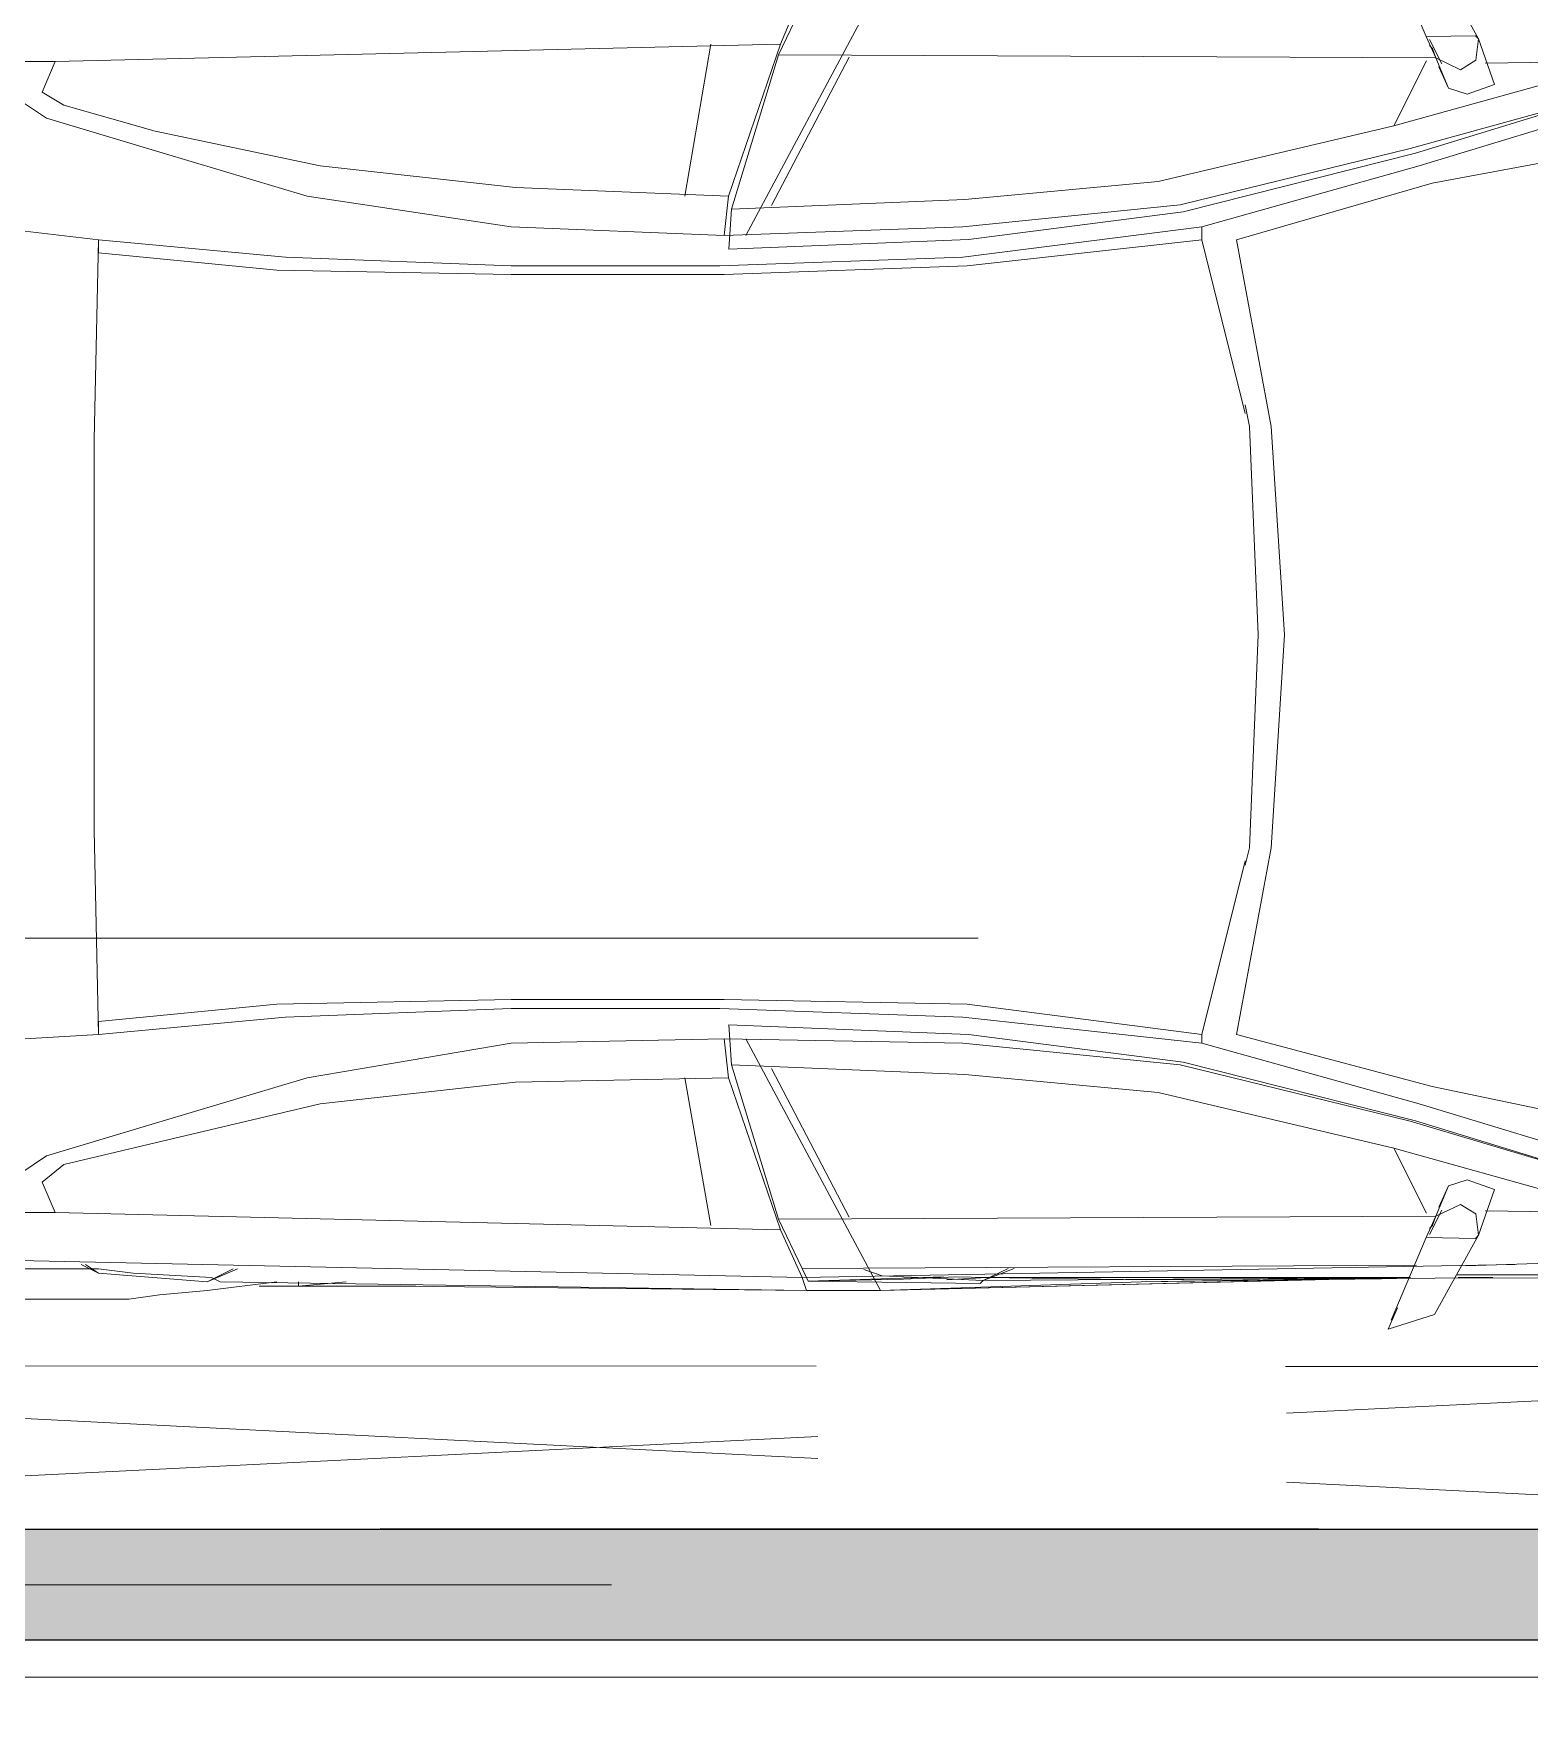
# Model space of a CAD drawing. Header units: metres. Extents: x -54 to 264, y -14 to 31.
# Drawn here: x 34.257 to 36.281, y -0.037 to 2.225 of the extents above; entities that cross this region are included whole.
import ezdxf

# ---------------------------------------------------------------- set-up
doc = ezdxf.new("R2010")
doc.units = ezdxf.units.M
doc.header["$LTSCALE"] = 0.001
for name, pattern in [('CENTERX2', [101.6, 63.5, -12.7, 12.7, -12.7]), ('DIVIDEX2', [63.5, 25.4, -12.7, 0, -12.7, 0, -12.7]), ('HIDDENX2', [19.05, 12.7, -6.35])]:
    doc.linetypes.add(name, pattern=pattern)
doc.layers.get('0').update_dxf_attribs({"lineweight": 13, "true_color": 0x000000})
for name, color, linetype, lineweight, true_color in [('Jach-Anotaciones-Hatch-Lum80%', 250, 'Continuous', 13, 0x333333), ('JACH-Anotaciones-Lineas-CORTE', 7, 'DIVIDEX2', 18, 0x000000), ('JACH-Anotaciones-Lineas-EJES', 7, 'CENTERX2', 9, 0x666666), ('JACH-Arq-Lineas-Piso', 7, 'Continuous', 13, 0x1a1a1a), ('JACH-Arq-Lineas-Proyeccion', 250, 'HIDDENX2', 13, 0x333333), ('JACH-Arq-Mobiliario01-Autos', 7, 'Continuous', 9, 0x4d4d4d)]:
    doc.layers.add(name, color=color, linetype=linetype, lineweight=lineweight, true_color=true_color)
doc.layers.add('JACH-Arq-Muros01-Carga', color=3, linetype='Continuous', lineweight=25)

# ---------------------------------------------------------------- blocks, each defined once
blk = doc.blocks.new('A$C2694dd4e')
for points in [[(-2.1865, 0.8523), (-1.9925, 0.9522), (-1.922, 0.9757)], [(-1.922, 0.9757), (-1.9043, 0.9816), (-1.9043, 0.9816), (-1.8162, 0.8875)], [(-1.346, 0.3762), (-1.922, 0.9757)], [(-1.7809, 0.8464), (-1.9043, 0.9816)], [(-1.7398, 0.817), (-1.9043, 0.9816)], [(-1.3754, 0.3115), (-1.9925, 0.9522)], [(-1.8397, 0.9052), (-1.8632, 0.9169), (-1.8397, 0.9052)], [(-1.7398, 0.8111), (-1.8397, 0.9052), (-1.7398, 0.8111)], [(-1.8162, 0.8875), (-1.7692, 0.8346)], [(-2.1453, 0.817), (-1.9279, 0.8816)], [(-1.9572, 0.6348), (-2.1865, 0.8523), (-2.2276, 0.817), (-1.9925, 0.5936)], [(-1.7398, 0.8052), (-1.775, 0.8464)], [(-1.7692, 0.8346), (-1.7398, 0.8052)], [(-1.7398, 0.8111), (-1.7398, 0.817)], [(-1.7398, 0.8111), (-1.7398, 0.8111)], [(-1.7221, 0.77), (-1.7398, 0.8111), (-1.728, 0.7758)], [(-1.7398, 0.8052), (-1.587, 0.6524), (-1.3401, 0.3938), (-1.7398, 0.8111)], [(-1.3401, 0.3938), (-1.7398, 0.8052)], [(-1.7574, 0.4643), (-1.9572, 0.6348)], [(-1.9925, 0.5936), (-1.7633, 0.4114)], [(-1.4812, 0.288), (-1.7574, 0.4643)], [(-1.3166, 0.4526), (-1.3636, 0.3409)], [(-1.2813, 0.4056), (-1.3107, 0.4643), (-1.3225, 0.4349)], [(-1.7633, 0.4114), (-1.487, 0.241)], [(-1.3166, 0.288), (-1.2813, 0.4056)], [(-1.3401, 0.2704), (-1.3166, 0.288), (-1.3166, 0.2939), (-1.3636, 0.3409), (-1.3754, 0.3115)], [(-1.1109, 0.1528), (-1.299, 0.3468)], [(-1.105, 0.1469), (-1.299, 0.3468)], [(-1.1109, 0.1587), (-1.2931, 0.3468)], [(-1.4812, 0.288), (-1.3871, 0.3174)], [(-1.3636, 0.335), (-1.3754, 0.2998)], [(-1.3695, 0.3233), (-1.3754, 0.3115)], [(-1.3695, 0.3291), (-1.3695, 0.3233)], [(-1.1226, 0.1352), (-1.299, 0.3291)], [(-1.3812, 0.2998), (-1.393, 0.2704), (-1.3754, 0.3115), (-1.3636, 0.2762), (-1.3401, 0.2704)], [(-1.4812, 0.288), (-1.2696, 0.1646)], [(-1.346, 0.2292), (-1.3166, 0.288)], [(-1.393, 0.2704), (-1.3812, 0.2469), (-1.346, 0.2292)], [(-1.1814, 0.1058), (-1.3342, 0.2586)], [(-1.487, 0.241), (-1.2402, 0.1058)], [(-1.2696, 0.1646), (-1.2284, 0.1469)], [(-1.1109, 0.1587), (-1.1109, 0.1528), (-1.1285, 0.1705)], [(-1.1814, 0.1058), (-1.1226, 0.1352), (-1.1109, 0.1469), (-1.105, 0.1469)], [(-1.1814, 0.1058), (-1.2402, 0.1058)]]:
    blk.add_lwpolyline(points)
blk = doc.blocks.new('A$C1acd5600')
for points in [[(2.0866, 2.2159), (2.2688, 2.5568)], [(2.163, 2.545), (2.1336, 2.4745), (2.063, 2.2688)], [(2.1336, 2.4745), (1.152, 2.451)], [(2.0043, 2.2688), (2.0395, 2.4745)], [(1.0874, 2.4098), (1.0815, 2.451), (1.152, 2.451)], [(1.1344, 2.4098), (1.152, 2.451)], [(1.0874, 2.4098), (1.1403, 2.3746)], [(1.1638, 2.3922), (1.1344, 2.4098)], [(2.9858, 2.3334), (3.2621, 2.4098)], [(1.1638, 2.3922), (1.2872, 2.3569)], [(3.268, 2.3922), (2.9976, 2.3099)], [(1.1403, 2.3746), (1.2578, 2.3393)], [(1.5105, 2.3099), (1.2872, 2.3569)], [(1.4929, 2.2688), (1.2578, 2.3393)], [(2.6743, 2.257), (2.9858, 2.3334)], [(3.268, 2.3334), (3.0152, 2.2864)], [(3.0152, 2.2864), (3.268, 2.3334)], [(1.5105, 2.3099), (1.775, 2.2805)], [(2.9976, 2.3099), (2.7037, 2.2276)], [(3.0152, 2.2864), (2.7507, 2.21)], [(2.7507, 2.21), (3.0152, 2.2864)], [(1.4929, 2.2688), (1.7692, 2.2276)], [(1.775, 2.2805), (2.063, 2.2688)], [(2.063, 2.2688), (2.0572, 2.2159)], [(2.3804, 2.2276), (2.6743, 2.257)], [(1.4635, 2.1865), (1.2108, 2.21), (1.1109, 2.2217)], [(1.7692, 2.2276), (2.0572, 2.2159)], [(2.0572, 2.2159), (2.3804, 2.2276)], [(2.7037, 2.2276), (2.3804, 2.1865)], [(2.7037, 2.2276), (2.7037, 2.21), (2.3863, 2.1747)], [(2.7037, 2.2276), (2.7037, 2.2276)], [(1.2049, 1.9396), (1.2108, 2.21)], [(1.2108, 2.21), (1.2108, 2.1924)], [(2.7625, 1.9749), (2.7037, 2.21)], [(2.7977, 1.9572), (2.7507, 2.21)], [(1.2108, 2.1924), (1.4518, 2.1688)], [(1.7692, 2.1747), (1.4635, 2.1865)], [(2.0513, 2.1747), (1.7692, 2.1747)], [(2.3804, 2.1865), (2.0513, 2.1747)], [(2.0572, 2.163), (2.3863, 2.1747)], [(1.4518, 2.1688), (1.7692, 2.163)], [(1.7692, 2.163), (2.0572, 2.163)], [(2.7625, 1.9866), (2.7684, 1.9572)], [(2.7801, 1.6751), (2.7684, 1.9572)], [(2.8154, 1.6751), (2.7977, 1.9572)], [(2.8154, 1.6751), (2.7977, 1.9572)], [(1.2049, 1.6751), (1.2049, 1.9396)], [(1.2049, 1.6751), (1.2049, 1.4106)], [(2.7684, 1.3871), (2.7801, 1.6751)], [(2.8154, 1.6751), (2.7977, 1.3871)], [(1.2049, 1.4106), (1.2108, 1.1344)], [(2.7977, 1.3871), (2.7507, 1.1344)], [(2.7625, 1.3636), (2.7684, 1.3871)], [(2.7625, 1.3695), (2.7037, 1.1344)], [(1.4518, 1.1755), (1.7692, 1.1814)], [(1.7692, 1.1814), (2.0572, 1.1814)], [(2.0572, 1.1814), (2.3863, 1.1755)], [(1.4635, 1.1579), (1.2108, 1.1344), (1.1109, 1.1285)], [(1.2108, 1.152), (1.4518, 1.1755)], [(1.7692, 1.1696), (1.4635, 1.1579)], [(2.0513, 1.1696), (1.7692, 1.1696)], [(2.3804, 1.1579), (2.0513, 1.1696)], [(2.7037, 1.1226), (2.3804, 1.1579)], [(2.7037, 1.1226), (2.7037, 1.1344), (2.3863, 1.1755)], [(1.2108, 1.1344), (1.2108, 1.152)], [(3.0152, 1.0638), (2.7507, 1.1344)], [(2.7507, 1.1344), (3.0152, 1.0638)], [(1.4929, 1.0756), (1.7692, 1.1226)], [(1.7692, 1.1226), (2.0572, 1.1285)], [(2.0572, 1.1285), (2.3804, 1.1226)], [(2.063, 1.0756), (2.0572, 1.1285)], [(2.0866, 1.1285), (2.2688, 0.7876)], [(2.3804, 1.1226), (2.6743, 1.0932)], [(2.9976, 1.0403), (2.7037, 1.1226)], [(2.7037, 1.1226), (2.7037, 1.1226)], [(2.6743, 1.0932), (2.9858, 1.0168)], [(1.4929, 1.0756), (1.2578, 1.0051)], [(1.5105, 1.0403), (1.775, 1.0697)], [(1.775, 1.0697), (2.063, 1.0756)], [(2.0043, 1.0756), (2.0395, 0.8758)], [(2.163, 0.8052), (2.1336, 0.8699), (2.063, 1.0756)], [(3.268, 1.011), (3.0152, 1.0638)], [(3.0152, 1.0638), (3.268, 1.011)], [(1.5105, 1.0403), (1.2872, 0.9874)], [(3.268, 0.9581), (2.9976, 1.0403)], [(1.1403, 0.9698), (1.2578, 1.0051)], [(2.9858, 1.0168), (3.2621, 0.9345)], [(1.1638, 0.9581), (1.2872, 0.9874)], [(1.0874, 0.9345), (1.1403, 0.9698)], [(1.1638, 0.9581), (1.1344, 0.9345)], [(1.0874, 0.9345), (1.0815, 0.8934), (1.152, 0.8934)], [(1.1344, 0.9345), (1.152, 0.8934)], [(2.1336, 0.8699), (1.152, 0.8934)], [(2.163, 0.8052), (1.0815, 0.8287)], [(1.2108, 0.817), (1.105, 0.817), (1.0815, 0.8287)], [(1.1873, 0.8229), (1.2108, 0.8111), (1.1932, 0.8229)], [(1.2578, 0.8111), (1.2108, 0.817)], [(1.3989, 0.817), (1.3577, 0.7994)], [(1.393, 0.817), (1.3577, 0.7994)], [(1.3989, 0.817), (1.3989, 0.817)], [(3.1269, 0.8229), (2.163, 0.8052)], [(1.2108, 0.8111), (1.3577, 0.7994), (1.2108, 0.8111)], [(1.3636, 0.8052), (1.2578, 0.8111)], [(1.3577, 0.7876), (1.4518, 0.7994)], [(1.3577, 0.7994), (1.3577, 0.7994)], [(1.3754, 0.7994), (1.3636, 0.8052)], [(2.1688, 0.7876), (1.3754, 0.7994)], [(1.4459, 0.7935), (1.4283, 0.7935)], [(1.6399, 0.7935), (1.4341, 0.7935)], [(1.4341, 0.7935), (1.6222, 0.7935)], [(1.4341, 0.7935), (1.4341, 0.7935)], [(1.5458, 0.7994), (1.4812, 0.7935), (1.4459, 0.7935)], [(1.4812, 0.7994), (1.4812, 0.7935)], [(2.1688, 0.7876), (1.6222, 0.7935)], [(2.1688, 0.7876), (1.6222, 0.7935)], [(2.2688, 0.7876), (2.1688, 0.7876), (2.163, 0.8052)], [(2.9858, 0.8052), (2.2688, 0.7876)], [(2.2688, 0.7876), (2.6214, 0.7994), (2.98, 0.8052), (2.2688, 0.7876)], [(3.0916, 0.8052), (2.6214, 0.7994)], [(3.0505, 0.8052), (3.0916, 0.8052), (3.0505, 0.8052), (3.0975, 0.8052)], [(1.2519, 0.7758), (1.199, 0.7758), (1.0874, 0.7758), (0.9581, 0.7758)], [(1.2931, 0.7817), (1.2519, 0.7758)], [(1.3577, 0.7876), (1.2931, 0.7817)], [(2.2688, 0.7876), (2.1688, 0.7876)], [(2.1688, 0.7876), (2.2688, 0.7876)], [(2.1688, 0.7876), (2.1688, 0.7876)], [(2.1688, 0.7876), (2.1688, 0.7876)]]:
    blk.add_lwpolyline(points)
at = {"lineweight": 0, "ltscale": 100, "rotation": 45.82138859261367}
blk.add_blockref('A$C2694dd4e', (4.2022, 3.2255), dxfattribs=at)
at = {"lineweight": 0, "ltscale": 100, "xscale": -1, "rotation": 134.1786114073864}
blk.add_blockref('A$C2694dd4e', (4.2022, 0.1189), dxfattribs=at)

msp = doc.modelspace()

# ---------------------------------------------------------------- hatches: boundary and pattern name
at = {"layer": 'Jach-Anotaciones-Hatch-Lum80%', "ltscale": 100}
msp.add_hatch(color=256, dxfattribs=at).paths.add_polyline_path([(44.371, 0.85), (44.6709, 0.55), (44.6709, 0.4), (44.3709, 0.4), (44.3709, 0.05), (32.5209, 0.05), (32.5209, 0.2), (44.2209, 0.2), (44.221, 0.85)])

# ---------------------------------------------------------------- linework, layer by layer
at = {"layer": 'JACH-Anotaciones-Lineas-CORTE', "ltscale": 100}
msp.add_lwpolyline([(-6.7345, 2.2), (6.7953, 2.2), (6.7953, 1), (55.6034, 1)], dxfattribs=at)
at = {"layer": 'JACH-Anotaciones-Lineas-EJES', "ltscale": 100}
msp.add_lwpolyline([(-4.3309, 0.125), (52.1472, 0.125)], dxfattribs=at)
at = {"layer": 'JACH-Arq-Lineas-Piso', "ltscale": 100}
msp.add_lwpolyline([(0.085, 21.6541), (44.72, 21.4985), (44.6706, 0), (0, 0)], close=True, dxfattribs=at)
at = {"layer": 'JACH-Arq-Lineas-Proyeccion', "ltscale": 100}
msp.add_lwpolyline([(32.8209, 0.4219), (32.8209, 0.2019), (37.2209, 0.2), (37.2209, 0.42)], close=True, dxfattribs=at)
for points in [[(37.2209, 0.2), (32.8209, 0.4219)], [(37.2209, 0.42), (32.8209, 0.2019)]]:
    msp.add_lwpolyline(points, dxfattribs=at)
at = {"layer": 'JACH-Arq-Muros01-Carga', "ltscale": 100}
msp.add_lwpolyline([(44.371, 0.85), (44.6709, 0.55), (44.6709, 0.4), (44.3709, 0.4), (44.3709, 0.05), (32.5209, 0.05), (32.5209, 0.2), (44.2209, 0.2), (44.221, 0.85)], close=True, dxfattribs=at)

# ---------------------------------------------------------------- block references
at = {"layer": 'JACH-Arq-Mobiliario01-Autos', "ltscale": 100}
msp.add_blockref('A$C1acd5600', (33.1341, -0.2645), dxfattribs=at)

doc.saveas('drawing.dxf')
